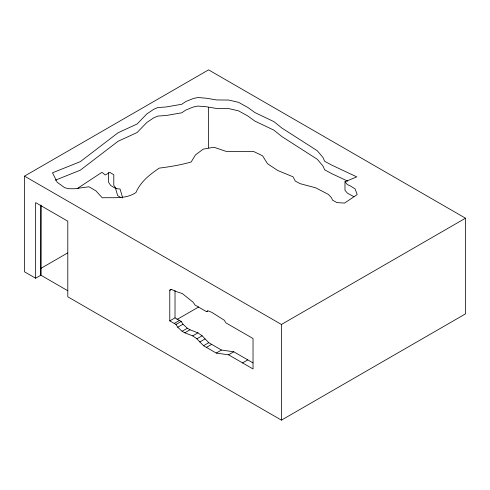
<?xml version="1.0" encoding="UTF-8"?>
<svg xmlns="http://www.w3.org/2000/svg" width="490" height="490" viewBox="0 0 490 490"><rect width="100%" height="100%" fill="white"/><g stroke="black" fill="none" stroke-linecap="round" stroke-linejoin="round"><path stroke-width="0.73" d="M169.779 290.46L170.085 289.615L171.831 289.602L176.198 291.581L182.329 293.559L193.109 302.22L195.081 305.068L206.37 311.585L208.397 310.917L211.956 312.436L224.255 320.203L226.031 322.935L253.03 338.523L253.03 368.952L228.554 354.821L216.231 353.063L203.534 345.707L196.882 338.81L192.68 335.877L184.755 332.808L182.115 331.283L177.729 327.234L175.977 324.466L169.779 320.889L169.779 290.46L171.745 289.327M77.775 188.65L78.78 187.56L101.92 172.321L105.307 174.985L109.834 172.394L113.796 174.74L113.803 185.312L116.075 188.65L120.056 189.024L122.721 198.003M35.635 278.228L24.5 271.797L24.5 176.131L208.569 69.862L465.5 218.203L465.5 313.87L281.432 420.138L67.798 296.799L67.798 221.186L35.635 202.615L35.635 278.228L40.878 275.202L40.989 205.604M40.848 268.41L67.596 252.969M169.779 320.889L175.016 317.863L181.22 321.44L182.972 324.209L187.358 328.257L189.991 329.782L197.923 332.851L202.119 335.791L208.771 342.682L221.468 350.038L233.797 351.796L253.03 362.906M176.933 319.523L198.671 306.967M174.232 323.455L179.469 320.429M175.977 324.466L181.22 321.44M177.729 327.234L182.972 324.209M206.37 311.585L207.674 310.825M182.115 331.283L187.358 328.257M184.755 332.808L189.991 329.782M192.68 335.877L197.923 332.851M196.882 338.81L202.119 335.791M199.761 342.002L204.998 338.976M203.534 345.707L208.771 342.682M206.419 347.379L211.662 344.354M216.231 353.063L221.468 350.038M228.554 354.821L233.797 351.796M24.5 176.131L281.432 324.472L465.5 218.203M242.556 362.906L247.799 359.88M344.972 181.735L356.781 176.872L331.84 165.167L324.68 161.308L322.959 157.468L317.287 150.742L281.928 128.074L273.867 121.606L254.947 112.602L247.836 107.469L238.538 102.318L228.646 100.046L216.586 99.948L206.376 98.221L197.966 97.541L193.544 98.423L185.967 101.43L181.741 104.272L166.263 106.955L157.829 107.555L153.799 109.258L146.865 113.913L137.145 123.976L118.004 132.796L80.342 161.633L52.491 172.817L57.195 182.274L64.6 187.664L68.545 188.699L73.959 188.779L88.953 186.782L95.936 190.861L102.281 197.819C113.558 197.262 126.01 199.326 135.938 192.558C140.575 181.741 149.787 174.483 159.299 168.107C170.036 166.778 180.645 164.989 191.155 161.988L195.449 154.944L203.203 149.138L213.995 147.245L225.951 151.337L253.661 151.508L262.597 155.832L267.54 163.727L277.665 170.453L293.069 176.835L295.286 181.049L300.021 183.634L315.689 187.811L328.38 194.414L331.491 197.721L332.545 200.128L336.998 202.615L344.556 203.081L357.204 194.585L355.097 188.883L350.276 185.875L347.459 184.675L344.972 181.735L344.972 190.261L347.459 193.201L353.89 196.662M55.272 180.228L80.342 170.159L118.004 141.328L137.145 132.502L146.865 122.445L153.799 117.784L157.829 116.081L166.263 115.487L181.741 112.798L185.967 109.962L193.544 106.955L197.966 106.073L206.376 106.753L216.586 108.48L228.646 108.572L238.538 110.844L247.836 115.995L254.947 121.134L273.867 130.138L281.928 136.6L317.287 159.275L322.959 166L324.68 169.834L331.84 173.693L347.777 181.171M116.075 188.65L110.838 185.624L108.566 182.286L108.553 172.468M120.957 197.556L117.686 195.669L115.432 188.068M67.785 290.742L40.878 275.202L40.878 204.936M281.432 324.472L281.432 420.138M208.569 107.371L208.569 147.882M175.016 290.478L175.016 317.863"/></g></svg>
